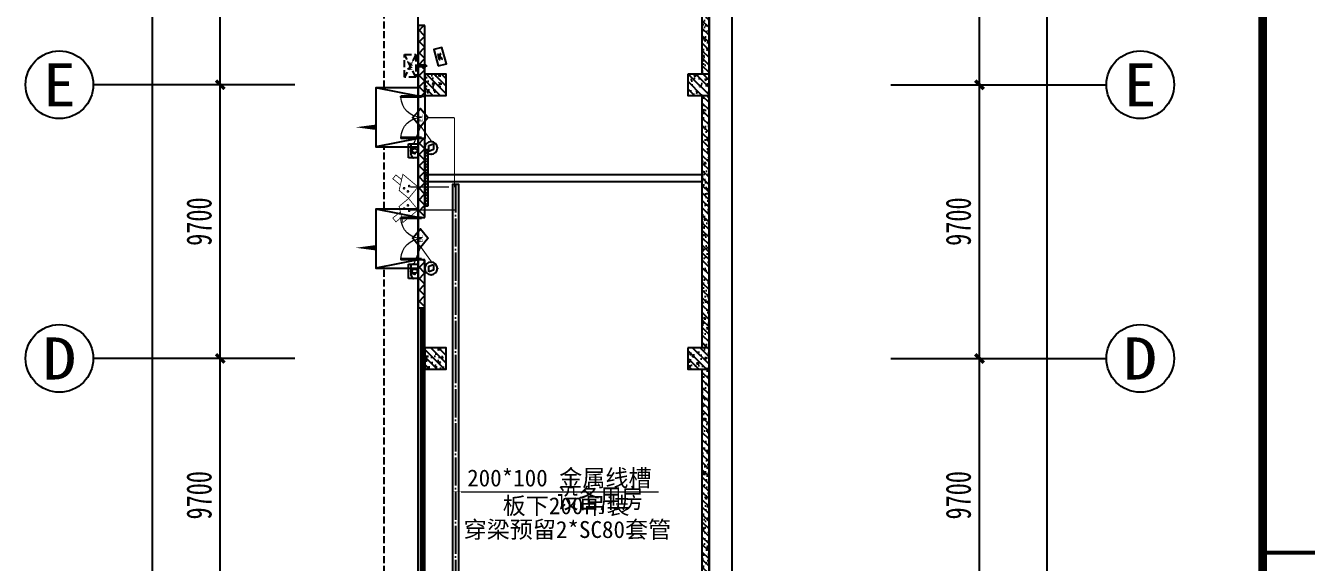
# Model space of a CAD drawing. Header units: millimetres. Extents: x -633009578 to 5705885, y -633235091 to 2571734.
# Drawn here: x 2910687 to 2956106, y 2293743 to 2312767 of the extents above; entities that cross this region are included whole.
import ezdxf
from ezdxf.enums import TextEntityAlignment as Align

# ---------------------------------------------------------------- set-up
doc = ezdxf.new("R2010")
doc.units = ezdxf.units.MM
doc.header["$LTSCALE"] = 1000
doc.header["$MEASUREMENT"] = 0
doc.linetypes.add('DASH', pattern=[0.35, 0.25, -0.1])
doc.linetypes.add('DOTE', pattern=[2.4200000000000004, 2, -0.2, 0.02, -0.2])
doc.layers.get('0').update_dxf_attribs({"color": 9})
for name, color, linetype in [('3T_WOOD', 21, 'Continuous'), ('A-COLUM(柱)', 255, 'Continuous'), ('A-DI-S(箭头)', 76, 'Continuous'), ('A-DOOR(门）', 4, 'Continuous'), ('A-EQPM(设备)', 15, 'Continuous'), ('A-F-AREA(计算)', 5, 'Continuous'), ('A-HATH(填充)', 8, 'Continuous'), ('A-LM-QPM(设备)', 8, 'Continuous'), ('A-ST-O(室外)', 54, 'Continuous'), ('A-STAR(楼梯)', 51, 'Continuous'), ('A-TEXT(房间)', 243, 'Continuous'), ('A-WA-J(剪力墙)', 254, 'Continuous'), ('A-WALL(墙)', 255, 'Continuous'), ('A-WINDOW（窗）', 4, 'Continuous'), ('AXIS_TEXT', 7, 'Continuous'), ('C-AXIS(轴号)', 3, 'Continuous'), ('WALL', 9, 'Continuous'), ('电-强电平面-线缆', 3, 'Continuous'), ('电-桥架', 4, 'Continuous'), ('设备-安防', 3, 'Continuous'), ('设备-箱柜', 3, 'Continuous'), ('院图签、封面151013$0$PUB_TITLE', 153, 'Continuous'), ('院图签、封面151013$0$图签文字', 4, 'Continuous')]:
    doc.layers.add(name, color=color, linetype=linetype)
doc.styles.add('_TCH_AXIS', font='simhei.ttf', dxfattribs={"bigfont": 'GBCBIG'})
doc.styles.add('_TCH_DIM', font='simhei.ttf', dxfattribs={"width": 0.8, "bigfont": 'hztxt.shx'})
doc.styles.add('_TCH_DIM_T3', font='simhei.ttf', dxfattribs={"width": 0.707, "bigfont": 'GBCBIG'})
doc.styles.add('_TEL_DIM', font='simhei.ttf', dxfattribs={"height": 3.5, "bigfont": 'HZTXT'})
doc.styles.add('COMPLEX', font='simhei.ttf')
doc.styles.add('ELEC-DIM', font='simhei.ttf')
doc.styles.add('IDQSTYLE', font='simhei.ttf', dxfattribs={"width": 0.707, "bigfont": 'hztxt.shx'})
doc.styles.add('TXT', font='simhei.ttf', dxfattribs={"width": 0.8, "bigfont": 'hztxt.shx'})
doc.styles.add('院图签、封面151013$0$-宋体', font='simhei.ttf', dxfattribs={"width": 0.8})
doc.dimstyles.new('_TCH_ARCH&&300', dxfattribs={"dimtxt": 892.5, "dimasz": 300, "dimexe": 750, "dimexo": 900, "dimgap": 300, "dimtad": 1, "dimdec": 0, "dimzin": 0, "dimdsep": 46, "dimtxsty": '_TCH_DIM_T3', "dimblk": 'ARCHTICK', "dimcen": 0.09, "dimclrt": 7, "dimazin": 2, "dimtfac": 1, "dimtdec": 0, "dimtix": 1, "dimtmove": 2, "dimatfit": 3, "dimfxl": 1, "dimtolj": 1, "dimtzin": 0, "dimarcsym": 0})
pattern_1 = [(45, (-830357.9205473666, -3.184366441797465), (-200.0002033111466, 200.0002033111467), []), (135, (-830357.9205473666, -3.184366441797465), (-200.0002033111467, -200.0002033111466), [])]
pattern_2 = [(315, (0, 0), (132.5825214724777, 132.5825214724776), []), (320, (0, 0), (-47.06410123694653, -537.9451369505651), [56.25, -618.75]), (625, (0, 0), (564.1441002750089, 104.0635002097499), [45, -495]), (370.4514, (-3.922005000000009, -44.82876), (517.079656545715, -433.8820362855164), [47.8051425, -525.856584]), (316.1842, (150, -2.755455298081545e-14), (-124.1392607467639, -800.4307864692332), [84.375, -928.125]), (366.6356, (139.65501975, -66.70255875000004), (730.5884031753312, -700.9970291615274), [71.707716, -788.78475]), (621.1842000000001, (150, -2.755455298081545e-14), (730.588950693994, -700.9964588502198), [67.5, -742.5]), (291, (112.5, -75.00000000000001), (-301.9641679990041, -447.6802890888463), [56.25, -618.75]), (596, (112.5, -75.00000000000001), (543.8625337851396, -182.4864989411868), [45, -495]), (341.4514, (87.3362955, -112.30667475), (241.8978725324643, -630.1669714361175), [47.8051425, -525.856584]), (307.5, (0, 0), (249.6703903734836, -9.119891487967951), [0, -488.9999999999999, 0, -502.5, 0, -496.875]), (277.5, (0, 0), (295.8087839117703, -197.3021530816116), [0, -286.5, 0, -477.75, 0, -189.375]), (237.5, (3.072332657360922e-14, 167.25), (-16.91615380078498, -400.3668271293068), [0, -187.5, 0, -585, 0, -776.25]), (227.5, (4.450060306401695e-14, 242.25), (75.07873674923819, -437.3896270067897), [0, -243.75, 0, -388.5, 0, -551.25])]

# ---------------------------------------------------------------- blocks, each defined once
blk = doc.blocks.new('_ArchTick')
at = {"color": 0, "linetype": 'ByBlock', "const_width": 0.4}
blk.add_lwpolyline([(-0.5, -0.5), (0.5, 0.5)], dxfattribs=at)
blk = doc.blocks.new('*D295')
at = {"layer": 'C-AXIS(轴号)', "color": 0, "lineweight": -2, "transparency": 16777216}
for p, q in [((1114913.870481153, 1618018.591094813), (1117908.287704564, 1618018.591094813)), ((1117158.287704564, 1608318.591094813), (1117158.287704564, 1618018.591094813)), ((1114913.870481153, 1608318.591094813), (1117908.287704564, 1608318.591094813))]:
    blk.add_line(p, q, dxfattribs=at)
at = {"layer": 'Defpoints', "color": 0, "transparency": 16777216}
for p in [(1114013.870481153, 1618018.591094813), (1117158.287704564, 1618018.591094813), (1114013.870481153, 1608318.591094813)]:
    blk.add_point(p, dxfattribs=at)
at = {"layer": 'C-AXIS(轴号)', "color": 0, "linetype": 'ByBlock', "lineweight": -2, "transparency": 16777216, "xscale": 300, "yscale": 300, "zscale": 300}
for p, rotation in [((1117158.287704564, 1618018.591094813), 90), ((1117158.287704564, 1608318.591094813), 270)]:
    blk.add_blockref('_ArchTick', p, dxfattribs=dict(at, rotation=rotation))
at = {"layer": 'C-AXIS(轴号)', "color": 7, "transparency": 16777216, "insert": (1116412.037704564, 1613168.591094813), "char_height": 892.5, "attachment_point": 5, "rotation": 90, "style": '_TCH_DIM_T3'}
blk.add_mtext('\\A1;9700', dxfattribs=at)
blk = doc.blocks.new('*D296')
at = {"layer": 'C-AXIS(轴号)', "color": 0, "lineweight": -2, "transparency": 16777216}
for p, q in [((1114913.870481153, 1627718.591094813), (1117908.287704564, 1627718.591094813)), ((1117158.287704564, 1618018.591094813), (1117158.287704564, 1627718.591094813)), ((1114913.870481153, 1618018.591094813), (1117908.287704564, 1618018.591094813))]:
    blk.add_line(p, q, dxfattribs=at)
at = {"layer": 'Defpoints', "color": 0, "transparency": 16777216}
for p in [(1114013.870481153, 1627718.591094813), (1117158.287704564, 1627718.591094813), (1114013.870481153, 1618018.591094813)]:
    blk.add_point(p, dxfattribs=at)
at = {"layer": 'C-AXIS(轴号)', "color": 0, "linetype": 'ByBlock', "lineweight": -2, "transparency": 16777216, "xscale": 300, "yscale": 300, "zscale": 300}
for p, rotation in [((1117158.287704564, 1627718.591094813), 90), ((1117158.287704564, 1618018.591094813), 270)]:
    blk.add_blockref('_ArchTick', p, dxfattribs=dict(at, rotation=rotation))
at = {"layer": 'C-AXIS(轴号)', "color": 7, "transparency": 16777216, "insert": (1116412.037704564, 1622868.591094813), "char_height": 892.5, "attachment_point": 5, "rotation": 90, "style": '_TCH_DIM_T3'}
blk.add_mtext('\\A1;9700', dxfattribs=at)
blk = doc.blocks.new('*D297')
at = {"layer": 'C-AXIS(轴号)', "color": 0, "lineweight": -2, "transparency": 16777216}
for p, q in [((1114913.870481153, 1637418.591094813), (1117908.287704564, 1637418.591094813)), ((1117158.287704564, 1627718.591094813), (1117158.287704564, 1637418.591094813)), ((1114913.870481153, 1627718.591094813), (1117908.287704564, 1627718.591094813))]:
    blk.add_line(p, q, dxfattribs=at)
at = {"layer": 'Defpoints', "color": 0, "transparency": 16777216}
for p in [(1114013.870481153, 1637418.591094813), (1117158.287704564, 1637418.591094813), (1114013.870481153, 1627718.591094813)]:
    blk.add_point(p, dxfattribs=at)
at = {"layer": 'C-AXIS(轴号)', "color": 0, "linetype": 'ByBlock', "lineweight": -2, "transparency": 16777216, "xscale": 300, "yscale": 300, "zscale": 300}
for p, rotation in [((1117158.287704564, 1637418.591094813), 90), ((1117158.287704564, 1627718.591094813), 270)]:
    blk.add_blockref('_ArchTick', p, dxfattribs=dict(at, rotation=rotation))
at = {"layer": 'C-AXIS(轴号)', "color": 7, "transparency": 16777216, "insert": (1116412.037704564, 1632568.591094813), "char_height": 892.5, "attachment_point": 5, "rotation": 90, "style": '_TCH_DIM_T3'}
blk.add_mtext('\\A1;9700', dxfattribs=at)
blk = doc.blocks.new('*D309')
at = {"layer": 'C-AXIS(轴号)', "color": 0, "lineweight": -2, "transparency": 16777216}
for p, q in [((1114913.870481153, 1725358.591094809), (1120308.287704564, 1725358.591094809)), ((1119558.287704564, 1589278.591094809), (1119558.287704564, 1725358.591094809)), ((1114913.870481153, 1589278.591094809), (1120308.287704564, 1589278.591094809))]:
    blk.add_line(p, q, dxfattribs=at)
at = {"layer": 'Defpoints', "color": 0, "transparency": 16777216}
for p in [(1114013.870481153, 1725358.591094809), (1119558.287704564, 1725358.591094809), (1114013.870481153, 1589278.591094809)]:
    blk.add_point(p, dxfattribs=at)
at = {"layer": 'C-AXIS(轴号)', "color": 0, "linetype": 'ByBlock', "lineweight": -2, "transparency": 16777216, "xscale": 300, "yscale": 300, "zscale": 300}
for p, rotation in [((1119558.287704564, 1725358.591094809), 90), ((1119558.287704564, 1589278.591094809), 270)]:
    blk.add_blockref('_ArchTick', p, dxfattribs=dict(at, rotation=rotation))
at = {"layer": 'C-AXIS(轴号)', "color": 7, "transparency": 16777216, "insert": (1118812.037704564, 1657318.591094809), "char_height": 892.5, "attachment_point": 5, "rotation": 90, "style": '_TCH_DIM_T3'}
blk.add_mtext('\\A1;136080', dxfattribs=at)
blk = doc.blocks.new('*D312')
at = {"layer": 'C-AXIS(轴号)', "color": 0, "lineweight": -2, "transparency": 16777216}
for p, q in [((1091976.748846702, 1618018.591094813), (1089481.408816443, 1618018.591094813)), ((1090231.408816443, 1608318.591094813), (1090231.408816443, 1618018.591094813)), ((1091976.748846702, 1608318.591094813), (1089481.408816443, 1608318.591094813))]:
    blk.add_line(p, q, dxfattribs=at)
at = {"layer": 'Defpoints', "color": 0, "transparency": 16777216}
for p in [(1090231.408816443, 1618018.591094813), (1092876.748846702, 1618018.591094813), (1092876.748846702, 1608318.591094813)]:
    blk.add_point(p, dxfattribs=at)
at = {"layer": 'C-AXIS(轴号)', "color": 0, "linetype": 'ByBlock', "lineweight": -2, "transparency": 16777216, "xscale": 300, "yscale": 300, "zscale": 300}
for p, rotation in [((1090231.408816443, 1618018.591094813), 90), ((1090231.408816443, 1608318.591094813), 270)]:
    blk.add_blockref('_ArchTick', p, dxfattribs=dict(at, rotation=rotation))
at = {"layer": 'C-AXIS(轴号)', "color": 7, "transparency": 16777216, "insert": (1089485.158816443, 1613168.591094813), "char_height": 892.5, "attachment_point": 5, "rotation": 90, "style": '_TCH_DIM_T3'}
blk.add_mtext('\\A1;9700', dxfattribs=at)
blk = doc.blocks.new('*D313')
at = {"layer": 'C-AXIS(轴号)', "color": 0, "lineweight": -2, "transparency": 16777216}
for p, q in [((1091976.748846702, 1627718.591094813), (1089481.408816443, 1627718.591094813)), ((1090231.408816443, 1618018.591094813), (1090231.408816443, 1627718.591094813)), ((1091976.748846702, 1618018.591094813), (1089481.408816443, 1618018.591094813))]:
    blk.add_line(p, q, dxfattribs=at)
at = {"layer": 'Defpoints', "color": 0, "transparency": 16777216}
for p in [(1090231.408816443, 1627718.591094813), (1092876.748846702, 1627718.591094813), (1092876.748846702, 1618018.591094813)]:
    blk.add_point(p, dxfattribs=at)
at = {"layer": 'C-AXIS(轴号)', "color": 0, "linetype": 'ByBlock', "lineweight": -2, "transparency": 16777216, "xscale": 300, "yscale": 300, "zscale": 300}
for p, rotation in [((1090231.408816443, 1627718.591094813), 90), ((1090231.408816443, 1618018.591094813), 270)]:
    blk.add_blockref('_ArchTick', p, dxfattribs=dict(at, rotation=rotation))
at = {"layer": 'C-AXIS(轴号)', "color": 7, "transparency": 16777216, "insert": (1089485.158816443, 1622868.591094813), "char_height": 892.5, "attachment_point": 5, "rotation": 90, "style": '_TCH_DIM_T3'}
blk.add_mtext('\\A1;9700', dxfattribs=at)
blk = doc.blocks.new('*D314')
at = {"layer": 'C-AXIS(轴号)', "color": 0, "lineweight": -2, "transparency": 16777216}
for p, q in [((1091976.748846702, 1637418.591094813), (1089481.408816443, 1637418.591094813)), ((1090231.408816443, 1627718.591094813), (1090231.408816443, 1637418.591094813)), ((1091976.748846702, 1627718.591094813), (1089481.408816443, 1627718.591094813))]:
    blk.add_line(p, q, dxfattribs=at)
at = {"layer": 'Defpoints', "color": 0, "transparency": 16777216}
for p in [(1090231.408816443, 1637418.591094813), (1092876.748846702, 1637418.591094813), (1092876.748846702, 1627718.591094813)]:
    blk.add_point(p, dxfattribs=at)
at = {"layer": 'C-AXIS(轴号)', "color": 0, "linetype": 'ByBlock', "lineweight": -2, "transparency": 16777216, "xscale": 300, "yscale": 300, "zscale": 300}
for p, rotation in [((1090231.408816443, 1637418.591094813), 90), ((1090231.408816443, 1627718.591094813), 270)]:
    blk.add_blockref('_ArchTick', p, dxfattribs=dict(at, rotation=rotation))
at = {"layer": 'C-AXIS(轴号)', "color": 7, "transparency": 16777216, "insert": (1089485.158816443, 1632568.591094813), "char_height": 892.5, "attachment_point": 5, "rotation": 90, "style": '_TCH_DIM_T3'}
blk.add_mtext('\\A1;9700', dxfattribs=at)
blk = doc.blocks.new('*D325')
at = {"layer": 'C-AXIS(轴号)', "color": 0, "lineweight": -2, "transparency": 16777216}
for p, q in [((1091976.748846702, 1725358.591094822), (1087081.408816443, 1725358.591094822)), ((1087831.408816443, 1589278.591094822), (1087831.408816443, 1725358.591094822)), ((1091976.748846702, 1589278.591094822), (1087081.408816443, 1589278.591094822))]:
    blk.add_line(p, q, dxfattribs=at)
at = {"layer": 'Defpoints', "color": 0, "transparency": 16777216}
for p in [(1087831.408816443, 1725358.591094822), (1092876.748846702, 1725358.591094822), (1092876.748846702, 1589278.591094822)]:
    blk.add_point(p, dxfattribs=at)
at = {"layer": 'C-AXIS(轴号)', "color": 0, "linetype": 'ByBlock', "lineweight": -2, "transparency": 16777216, "xscale": 300, "yscale": 300, "zscale": 300}
for p, rotation in [((1087831.408816443, 1725358.591094822), 90), ((1087831.408816443, 1589278.591094822), 270)]:
    blk.add_blockref('_ArchTick', p, dxfattribs=dict(at, rotation=rotation))
at = {"layer": 'C-AXIS(轴号)', "color": 7, "transparency": 16777216, "insert": (1087085.158816443, 1657318.591094822), "char_height": 892.5, "attachment_point": 5, "rotation": 90, "style": '_TCH_DIM_T3'}
blk.add_mtext('\\A1;136080', dxfattribs=at)
blk = doc.blocks.new('_AXISO')
blk.add_circle((0, 0), 0.5)
at = {"layer": 'AXIS_TEXT', "style": 'COMPLEX', "width": 1.041666666666667}
blk.add_attdef('A', text='', height=0.56, dxfattribs=at).set_placement((-0.25, -0.28), (0.25, -0.28), align=Align.FIT)
blk = doc.blocks.new('VdFDAFDFfasdgfswgre')
at = {"layer": 'A-LM-QPM(设备)'}
for p, q in [((-18.82899837940931, -406.182118716184), (32.44091908354312, -219.865729555022)), ((5.094279481098056, -412.765245873481), (-18.82899837940931, -406.182118716184)), ((26.97990751266479, -333.232229411602), (5.094279481098056, -412.765245873481)), ((49.2817729152739, -324.0305588338524), (26.97990751266479, -333.232229411602)), ((26.97990751266479, -333.232229411602), (49.2817729152739, -324.0305588338524)), ((67.04131023027003, -429.8116214922629), (26.97990751266479, -333.232229411602)), ((32.44091908354312, -219.865729555022), (56.36419694311917, -226.448856712319)), ((56.36419694311917, -226.448856712319), (37.18157476373017, -296.1590703437105)), ((37.18157476373017, -296.1590703437105), (49.2817729152739, -324.0305588338524)), ((49.2817729152739, -324.0305588338524), (125.9159782715142, -245.5878820237704)), ((153.1663345098495, -253.0865434217267), (58.93851659074426, -349.0140868732706)), ((58.93851659074426, -349.0140868732706), (97.61874484550208, -438.2258171304129)), ((97.61874484550208, -438.2258171304129), (67.04131023027003, -429.8116214922629)), ((125.9159782715142, -245.5878820237704), (153.1663345098495, -253.0865434217267))]:
    blk.add_line(p, q, dxfattribs=at)
blk.add_lwpolyline([(0, 0), (289.248551459983, -79.59444376500323), (130.0596639309078, -658.0915466849692), (-159.1888875309378, -578.4971029208973)], close=True, dxfattribs=at)
blk = doc.blocks.new('1fdasdas')
at = {"layer": 'A-EQPM(设备)', "linetype": 'DASH'}
for p, q in [((800.000240216963, -0.0003133723512291908), (0.0002401703968644142, 399.9996865927242)), ((0.0002401703968644142, -0.0003133723512291908), (800.000240216963, 399.9996865927242))]:
    blk.add_line(p, q, dxfattribs=at)
blk.add_lwpolyline([(0.0002401703968644142, 399.9996865927242), (800.000240216963, 399.9996865927242), (800.000240216963, -0.0003133723512291908), (0.0002401703968644142, -0.0003133723512291908)], close=True, dxfattribs=at)
at = {"layer": 'A-EQPM(设备)', "style": '_TCH_DIM', "width": 0.7058823529411765}
blk.add_text('A.C', height=204, dxfattribs=at).set_placement((239.6609672275372, 108.2505295248702))
blk = doc.blocks.new('31231')
at = {"layer": 'A-EQPM(设备)', "linetype": 'DASH', "ltscale": 500}
blk.add_lwpolyline([(46923.81837394973, 1033154.040788963), (47003.81837394973, 1033154.040788963), (47003.81837394973, 1032854.040788963), (46923.81837394973, 1032854.040788963)], close=True, dxfattribs=at)
blk.add_lwpolyline([(46963.81837394973, 1033204.040788963), (46963.81837394973, 1032804.040788963)], dxfattribs=at)
blk = doc.blocks.new('$DorLib2D$00000002')
for p, q in [((-0.5, -5.684341886080802e-17), (-0.5000000000000007, 0.4875)), ((-0.4750000000000007, 0.4875), (-0.5000000000000007, 0.4875)), ((-0.475, -2.842170943040401e-17), (-0.4750000000000007, 0.4875)), ((0.475, -2.842170943040401e-17), (0.4750000000000007, 0.4875)), ((0.4750000000000007, 0.4875), (0.5000000000000007, 0.4875)), ((0.5, -5.684341886080802e-17), (0.5000000000000007, 0.4875)), ((-0.5, -5.684341886080802e-17), (-0.475, -2.842170943040401e-17)), ((0.5, -5.684341886080802e-17), (0.475, -2.842170943040401e-17))]:
    blk.add_line(p, q)
at = {"lineweight": 13}
for centre, start, end in [((-0.4875, -4.263256414560601e-17), 0, 88.53071641864632), ((0.4875, -4.263256414560601e-17), 91.4692835813537, 180)]:
    blk.add_arc(centre, 0.4875, start, end, dxfattribs=at)
blk = doc.blocks.new('$WINLIB2D$00000001')
at = {"color": 0}
for points in [[(-0.4999999999999964, 0.5000000000000142), (-0.4999999999999964, -0.4999999999999858)], [(-0.4999999999999964, 0.5000000000000142), (0.5000000000000036, 0.5000000000000142)], [(0.5000000000000036, -0.4999999999999858), (0.5000000000000036, 0.5000000000000142)], [(0.5000000000000036, 0.1666666666666714), (-0.4999999999999964, 0.1666666666666714)], [(0.5000000000000036, -0.1666666666666572), (-0.4999999999999964, -0.1666666666666572)], [(-0.4999999999999964, -0.4999999999999858), (0.5000000000000036, -0.4999999999999858)]]:
    blk.add_lwpolyline(points, dxfattribs=at)
blk = doc.blocks.new('_FZH')
h = blk.add_hatch()
h.set_pattern_fill('钢筋混凝土', color=256, scale=0.1, style=0)
h.set_pattern_definition([(45, (0, 0), (-0.1767766952966369, 0.1767766952966369), []), (50, (0, 0), (0.7172601826007535, -0.06275213498259512), [0.07500000000000001, -0.8250000000000001]), (355, (0, 0), (-0.138751333613, 0.7521921337000119), [0.06, -0.66]), (100.4514, (0.05977168000000001, -0.00522934), (0.5785093817140216, 0.6894395420609536), [0.06374019, -0.701142112]), (46.1842, (0, 0.2), (1.067241048625645, -0.1655190143290181), [0.1125, -1.2375]), (96.6356, (0.088936745, 0.186206693), (0.9346627055487033, 0.9741178709004418), [0.095610288, -1.051713]), (351.1842, (0, 0.2), (0.9346619451336272, 0.9741186009253247), [0.09000000000000001, -0.9900000000000001]), (21, (0.1, 0.15), (0.5969070521184617, -0.4026188906653388), [0.07500000000000001, -0.8250000000000001]), (326, (0.1, 0.15), (0.2433153319215824, 0.7251500450468529), [0.06, -0.66]), (71.4514, (0.149742233, 0.116448394), (0.84022262858149, 0.3225304967099524), [0.06374019, -0.701142112]), (37.50000000000001, (0, 0), (0.01215985531729062, 0.3328938538313115), [0, -0.652, 0, -0.67, 0, -0.6625000000000001]), (7.499999999999999, (0, 0), (0.2630695374421486, 0.3944117118823603), [0, -0.382, 0, -0.637, 0, -0.2525]), (-32.5, (-0.223, 0), (0.533822436172409, -0.02255487173437976), [0, -0.25, 0, -0.78, 0, -1.035]), (-42.5, (-0.323, 0), (0.5831861693423862, 0.1001049823323177), [0, -0.325, 0, -0.518, 0, -0.735])])
h.paths.add_polyline_path([(-0.5, -0.5), (0.5, -0.5), (0.5, 0.5), (-0.5, 0.5)])
blk.add_lwpolyline([(-0.5, -0.5), (0.5, -0.5), (0.5, 0.5), (-0.5, 0.5)], close=True)
blk = doc.blocks.new('建筑图框_A1')
at = {"layer": '院图签、封面151013$0$PUB_TITLE'}
for points, const_width in [([(76500.00416499004, 1000.00033656368), (76500.00416499004, 58399.99750284012)], 100), ([(76500.00416499004, 16799.99750283267), (83100.00416499004, 16799.99750283267)], 48)]:
    blk.add_lwpolyline(points, dxfattribs=dict(at, const_width=const_width))
at = {"layer": '院图签、封面151013$0$图签文字', "color": 6, "style": '院图签、封面151013$0$-宋体'}
for tag, height, width, p in [('工程主持人', 400, 0.7999999999883585, (79990.91196859907, 29505.93707200652)), ('审定', 400, 0.7999999999883585, (79990.91196859907, 28705.93707200605)), ('审核', 400, 0.7999999999883585, (79990.91196859907, 27905.93707200559)), ('专业负责人', 400, 0.7999999999883585, (79990.91196859907, 27105.93707200512)), ('校对', 400, 0.7999999999883585, (79990.91196859907, 26305.93707200466)), ('设计', 400, 0.7999999999883585, (79990.91196859907, 25505.93707200419)), ('方案设计人', 400, 0.7999999999883585, (79990.91196859907, 24706.79438478127)), ('工程编号', 300, 0.7000000000116415, (81000.00416498398, 8700.424278954277)), ('版次', 300, 0.7000000000116415, (78738.08139540046, 3005.726258059498)), ('日期', 300, 0.7000000000116415, (82038.0813954557, 3000.226258123759)), ('图号', 200, 0.7000000000116415, (82538.08139542397, 2400.075247410685)), ('比例', 300, 0.7000000000116415, (78738.08139537089, 2200.188802679535)), ('图号_X施', 300, 0.7000000000116415, (81538.08139540977, 2200.188802651362)), ('图号_总数', 200, 0.7000000000116415, (82538.08139541186, 2000.075247410219))]:
    blk.add_attdef(tag, text='', height=height, dxfattribs=dict(at, width=width)).set_placement(p, align=Align.MIDDLE_CENTER)
at = {"layer": '院图签、封面151013$0$图签文字', "color": 6, "style": '院图签、封面151013$0$-宋体', "width": 0.7}
for tag, p in [('建设单位_001', (80935.88661794258, 7446.21079580821)), ('工程名称_001', (80933.52706738078, 6045.368099178996)), ('图名_001', (79742.88288308708, 4059.656552180292))]:
    blk.add_attdef(tag, p, '', height=300, dxfattribs=at)
blk = doc.blocks.new('$equip$00002496')
for p, q in [((-0.3257586027029902, -0.01245651182034635), (-0.3257586027029902, -0.04339440534022287)), ((-0.3257586027029902, -0.04339440534022287), (-0.2349881161644589, -0.04339440534022287)), ((-0.2349881161644589, -0.07433229886373738), (-0.2349881161644589, -0.01245651182034635)), ((0.2318991003703559, -0.04339041039929725), (0.3257586027029902, -0.04343435477494495)), ((0.2318995781242847, -0.07433229886373738), (0.2318995781242847, -0.01245651182034635)), ((0.3257586027029902, -0.01245651182034635), (0.3257586027029902, -0.04339440534022287))]:
    blk.add_line(p, q)
at = {"const_width": 0.04}
for points in [[(-0.3257569673587568, -0.01199135613933322), (-0.3257586027029902, -0.04339440534022287), (-0.2655665311758639, -0.04339440534022287)], [(-0.3257586027029902, -0.01209546335303457), (-0.3254450895765331, 0.007862924336222932), (-0.3246427298145136, 0.02099261244438821), (-0.3230396698054392, 0.03683146784896962), (-0.3200834360468434, 0.05640672732988605), (-0.3158846532169264, 0.07655434396292549), (-0.3114238906564424, 0.0934556857937423), (-0.3053167008911259, 0.1125148900100612), (-0.2961030303267762, 0.1360363546918961), (-0.2870512925146613, 0.1553192011742794), (-0.2776002755272202, 0.1727327617008996), (-0.2650090074748732, 0.1928330976625148), (-0.2480697203573072, 0.2158072831662139), (-0.2307201034273021, 0.2357486963155679), (-0.2183433735772269, 0.2482254943279258), (-0.2048552286432823, 0.2604362391903123), (-0.1911825684801443, 0.2715267914645665), (-0.1736025161517318, 0.2841171126310655), (-0.1547964517085347, 0.2957489191248897), (-0.1366549688245868, 0.3053642205159122), (-0.1125469685212011, 0.3159432491156622), (-0.09099250963481609, 0.3234552737812919), (-0.07185881528130267, 0.3286887830108753), (-0.0476470465073362, 0.3334767393171205), (-0.03344249982910696, 0.3353641694484395), (-0.01254353142576292, 0.33693107711224), (0.006284847928327508, 0.3371227143543365), (0.02112160998512991, 0.3364609976488282), (0.03364834297099151, 0.3353416012541857), (0.04427512355323415, 0.3339856622114894), (0.0514455190859735, 0.3328576949279523), (0.06296124946675263, 0.3306819992103556), (0.07295717955275904, 0.3284235992541653), (0.08476642325695138, 0.3253025975027413), (0.09841386118205264, 0.3210671038432338), (0.1073930458223913, 0.3179007922954042), (0.1189192084857496, 0.3133782735822024), (0.1273616340185981, 0.309727315147029), (0.1385068310191855, 0.3044504504359793), (0.1500006543647032, 0.2984373588406015), (0.1638636618590681, 0.2903635228794883), (0.1733825990086189, 0.2842636587374727), (0.1825355213950388, 0.2779405411420157), (0.1897162082022987, 0.2726458121323958), (0.1961934307328193, 0.2676024858810706), (0.2032832070399309, 0.2617741676658625), (0.2108134823647561, 0.2552078580083617), (0.217798692494398, 0.2487452608329477), (0.228148777372553, 0.2384502620334388), (0.2384204440459143, 0.2272843058126455), (0.2434306646027835, 0.2214536424435209), (0.2496786895935657, 0.2137899235021905), (0.2547404104698217, 0.2072320931656577), (0.2611980655201478, 0.1983612801268464), (0.2680283635418164, 0.1882836692966521), (0.2770073256251635, 0.1737512327563309), (0.2837973800196778, 0.1615835285520006), (0.2918694003747078, 0.1454322725621751), (0.2969779347913573, 0.1339993972869706), (0.3002692127192859, 0.126001952077786), (0.3046930583077483, 0.1142746343793988), (0.3092767016933067, 0.1005832550908963), (0.3129390048998175, 0.08807579556378187), (0.3161395389179233, 0.07547706223704154), (0.3186645603709621, 0.06388206950578024), (0.3211643142713001, 0.0500421286051278), (0.3228813630266814, 0.03809697220276576), (0.3240568224427989, 0.02762096420337912), (0.324859512373223, 0.01811108543552109), (0.3254132453730563, 0.00858592767326627), (0.3257090797560522, -0.00049248671712121), (0.3257832243107259, -0.007853463819628814), (0.3257586027029902, -0.01597356299680541)], [(0.2318995781242847, -0.04343435477494495), (0.3257586027029902, -0.04343435477494495), (0.3257689946476603, -0.01254634189172066)]]:
    blk.add_lwpolyline(points, dxfattribs=at)
blk.add_lwpolyline([(-0.2349881161644589, -0.04339440534022287), (-0.234988116149907, -0.07433229886373738, 0.0182959325663468), (-0.2341963414801285, -0.09596305228842539, 0.02057100331636309), (-0.2314330486115068, -0.1200309692394512, 0.01615663239953969), (-0.2279163057246478, -0.1385404972170363, 0.01693810384346652), (-0.2229987668251852, -0.1574872628661979, 0.01329564042987737), (-0.2183254288102034, -0.1718583239271538, 0.01774370437729911), (-0.2109808493987657, -0.190436463271908, 0.01810240356969195), (-0.202383055788232, -0.2083190727098554, 0.02333614132905712), (-0.1896684531238861, -0.229968408079003, 0.02044170027676835), (-0.1774249378067907, -0.2471703877454274, 0.01989766451918913), (-0.1643957158521516, -0.2626632182400499, 0.02937469172712198), (-0.1439065932936501, -0.2826519741392985, 0.02046687747088341), (-0.1288843219663249, -0.2946362194343237, 0.01994697534980988), (-0.1136344562692102, -0.3049034932155337, 0.02634036321689085), (-0.09301181325281505, -0.3161697710966109, 0.02276514568385508), (-0.07478138820442837, -0.3239164370424987, 0.02206410967143575), (-0.05684026748349424, -0.3297063967147551, 0.0175610551311905), (-0.04245622256712522, -0.3331187941075768, 0.01884926235006773), (-0.02688140393001959, -0.3356341081016581, 0.02667427645081797), (-0.004813117921003141, -0.3371611547772773, 0.02406458763464014), (0.01513338900986128, -0.3365152710211987, 0.01749181383793592), (0.02959480640129186, -0.334837958071148, 0.02217984979833747), (0.04783707972092088, -0.3312386844263528, 0.01670575936897621), (0.06151090867933817, -0.3274165873117454, 0.0217722080425489), (0.0790706878178753, -0.3210165422860882, 0.03374751034879078), (0.1057169104751665, -0.3077975864252949, 0.02730692637543976), (0.1266723583685234, -0.2939906737810816, 0.03748691983271558), (0.1535541368793929, -0.2707855348744488, 0.02366876899911156), (0.1697097239521099, -0.2529639476961165, 0.02463610663642848), (0.1846068157610716, -0.2329478090214252, 0.02205649491069121), (0.1970839504210744, -0.2124338016146794, 0.01935462041009298), (0.206340296252165, -0.1939205355338345, 0.01688452340010287), (0.2137288127123611, -0.1760053912075819, 0.01966230157732925), (0.2205645790236304, -0.1552443572727498, 0.01731440631145223), (0.2255364213342546, -0.135285412416124, 0.01765737348860424), (0.2290203964221291, -0.1154880664689699, 0.01633418443731503), (0.2311199677496916, -0.09579652929824078, 0.01862757118903319), (0.2318995781388367, -0.07433229886373738, -0.000472708372486724), (0.2318995781242847, -0.05279222321769339, 0.0004727079955161621), (0.2318995781242847, -0.03244852855277713, -0.0004727079955161849), (0.2318995781242847, -0.01245341187313898, 0.0193493677842396), (0.2310570476547582, 0.009855565578618553, 0.01770133877692018), (0.2286674682109151, 0.03113219686929369, 0.0176091688965659), (0.2250366548687452, 0.05081065330523415, 0.01973381331635689), (0.2191032464616001, 0.07337515754625201, 0.01545712335130221), (0.2136441482725786, 0.08944355720814201, 0.01638136793352114), (0.2064366456615971, 0.1069191381830024, 0.01889577194154605), (0.1974724603933282, 0.124934014853352, 0.01460926708694749), (0.1893017992697423, 0.1389198372235114, 0.01834707667655943), (0.1788048267626436, 0.154441256672726, 0.01802701254956099), (0.1670945117075462, 0.16930223901727, 0.01918510430489061), (0.1545159021334257, 0.1830286705735489, 0.02609018841368346), (0.1355203122220701, 0.2003201775660273, 0.02726780140366601), (0.1154953059740365, 0.2149753960547969, 0.02826022181265756), (0.09302354548708536, 0.2278643579738855, 0.01768013504660025), (0.07947741153475363, 0.2340587330181734, 0.02983831462154809), (0.05467275061528198, 0.242662508819194, 0.03688840652984774), (0.02498369276872836, 0.248695417874842, 0.03132680170442304), (-0.00154426900553517, 0.2503981151239714, 0.02152297382195137), (-0.01876981760142371, 0.249681544064515, 0.02781603352576516), (-0.04232023857184686, 0.2463571927401063, 0.02781924796867374), (-0.06450405267241877, 0.2406578850968799, 0.01792787672923883), (-0.07963114288577344, 0.2352566086992738, 0.0262865457487697), (-0.09992356615839526, 0.2259165745053906, 0.02119287732084118), (-0.11706115740526, 0.2159602789688506, 0.0171568808815843), (-0.1294802093179896, 0.207409261194698, 0.02416187819285423), (-0.1477007803769084, 0.1925049077508447, 0.02878934091920857), (-0.167043774476042, 0.1729245897222427, 0.01847703741819992), (-0.1794630369258812, 0.1577163090223621, 0.0213830109619632), (-0.1916570924367988, 0.1400851354956103, 0.01760758065260107), (-0.2016330892802216, 0.1229453873020248, 0.01681983214104903), (-0.2093724703590851, 0.1072558663363452, 0.01906551868470904), (-0.2177670299279271, 0.08662868678948143, 0.01663457793315364), (-0.2233549865341047, 0.06948587926308392, 0.01199850358657596), (-0.227126173209399, 0.05518552293506218, 0.01921348092443342), (-0.2312853431794792, 0.03417440378689207, 0.0129120010522256), (-0.2334025729942368, 0.01812716938002268, 0.01673519548586339), (-0.2347496548027266, -0.0005786718757008202, 0.009174826161293947), (-0.2349881161644589, -0.01245651182034635, 0.0008621608417457901), (-0.2349881161644589, -0.04339440534022287), (-0.2961449461872689, -0.04339440534022287, 56.79143426085979)], format="xyb", dxfattribs=at)
for centre, major_axis, ratio, start_param, end_param in [((0, -0.007853463819628814), (-5.946726671962764e-16, 0.3450403896201966), 0.944188663444044, 4.700094459124145, 7.866276155235024), ((-0.00154426900553517, -0.01245651181670837), (0, 0.2628546269403538), 0.8881100928804517, 4.71238898038469, 7.853981633974483), ((-0.00154426900553517, -0.07433229886373738), (0, -0.2628546269403538), 0.8881100928804517, 4.71238898038469, 7.853981633974483)]:
    blk.add_ellipse(centre, major_axis=major_axis, ratio=ratio, start_param=start_param, end_param=end_param)
for p in [(0, 0.3371869258007791), (-0.3257586027029902, -0.04339440534022287), (0, -0.3371811744327715), (0.3256694684678223, -0.04536965262741433)]:
    blk.add_point(p)
at = {"color": 7, "style": '_TEL_DIM', "flags": 1}
blk.add_attdef('A', text='', height=2e-05, dxfattribs=at).set_placement((0, 0), align=Align.MIDDLE_CENTER)
blk = doc.blocks.new('$equip$00002617')
for p, q in [((0.6250151190488396, 0.4150200000058248), (-0.6249848809511604, 0.4150200000058248)), ((-0.6249848809511604, 0.4150200000058248), (-0.6249848809511604, -0.4149799999959214)), ((-0.6249848809511604, 0.2150200000050972), (0.3250151190459292, 0.2150200000050972)), ((0.3250151190459292, 0.2150200000050972), (0.6250151190488396, 0.07502000000567932)), ((0.6250151190488396, -0.4149799999959214), (0.6250151190488396, 0.4150200000058248)), ((-0.6249848809511604, -0.4149799999959214), (0.6250151190488396, -0.4149799999959214))]:
    blk.add_line(p, q)
at = {"linetype": 'Continuous', "const_width": 0.04}
blk.add_lwpolyline([(-0.6249848809511604, 0.4150200000058248), (0.6250151190488396, 0.4150200000058248), (0.6250151190488396, -0.4149799999959214), (-0.6249848809511604, -0.4149799999959214)], close=True, dxfattribs=at)
at = {"color": 1}
for p in [(-0.6249848809511604, 2.000000495172571e-05), (1.51190488395514e-05, 0.4150200000058248), (0.6250151190488396, 2.000000495172571e-05), (0.01750438004455646, -0.4149799999959214)]:
    blk.add_point(p, dxfattribs=at)
at = {"color": 7, "style": '_TEL_DIM', "flags": 1}
blk.add_attdef('A', text='', height=2.5e-05, dxfattribs=at).set_placement((0, 0), align=Align.MIDDLE_CENTER)
blk = doc.blocks.new('A$C40EF29F0')
for name, p, xscale, yscale, zscale in [('$equip$00002617', (257.9972608285025, 173.994528161973), 400, 400, 400), ('$equip$00002496', (256.1213830718771, 133.3334205766732), 315, 315, 315)]:
    blk.add_blockref(name, p, dxfattribs=dict(xscale=xscale, yscale=yscale, zscale=zscale))
blk = doc.blocks.new('$equip$00002620')
for p, q in [((-0.1058179566880426, 0.1152844922435179), (-0.1858179566897888, -0.1047155077576463)), ((0.1624100250937772, 0.1152844922435179), (-0.1058179566880426, 0.1152844922435179)), ((0.08241002509203099, -0.1047155077576463), (0.1624100250937772, 0.1152844922435179)), ((-0.1858179566897888, -0.1047155077576463), (0.08241002509203099, -0.1047155077576463))]:
    blk.add_line(p, q)
at = {"const_width": 0.04}
blk.add_lwpolyline([(-0.2999925000021904, 9.999999747378752e-06, 1), (0.3000075000036304, 9.999999747378752e-06, 0.9999999999999999), (-0.2999925000021904, 9.999999747378752e-06, 1)], format="xyb", dxfattribs=at)
blk.add_circle((7.500000720028765e-06, 9.999999747378752e-06), 0.3000000000001062)
at = {"color": 1}
for p in [(-0.2999924999985524, 9.999999747378752e-06), (7.500000720028765e-06, 0.3000099999990198), (0.3000075000036304, 9.999999747378752e-06), (7.500000720028765e-06, -0.299989999999525)]:
    blk.add_point(p, dxfattribs=at)
at = {"color": 7, "style": '_TEL_DIM', "flags": 1}
blk.add_attdef('A', text='', height=2.5e-05, dxfattribs=at).set_placement((0, 0), align=Align.MIDDLE_CENTER)
blk = doc.blocks.new('$equip$00002474')
for p, q in [((-0.519992380955955, 1.000000338535756e-05), (7.619048119522631e-06, 0.4400100000020757)), ((7.619048119522631e-06, -0.4399899999989429), (-0.519992380955955, 1.000000338535756e-05)), ((7.619048119522631e-06, 0.4400100000020757), (0.5200076190521941, 1.000000338535756e-05)), ((0.5200076190521941, 1.000000338535756e-05), (7.619048119522631e-06, -0.4399899999989429))]:
    blk.add_line(p, q)
at = {"const_width": 0.04}
blk.add_lwpolyline([(7.619048119522631e-06, 0.4400100000020757), (-0.519992380955955, 1.000000338535756e-05), (7.619048119522631e-06, -0.4399899999989429), (0.5200076190521941, 1.000000338535756e-05), (7.619048119522631e-06, 0.4400100000020757), (-0.519992380955955, 1.000000338535756e-05)], dxfattribs=at)
for p in [(-0.519992380955955, 1.000000338535756e-05), (7.619048119522631e-06, 0.4400100000020757), (0.5200076190521941, 1.000000338535756e-05), (7.619048119522631e-06, -0.4399899999989429)]:
    blk.add_point(p)
at = {"color": 7, "style": '_TEL_DIM'}
blk.add_attdef('$TEXT$', text='', height=0.3, dxfattribs=at).set_placement((0.02805548798642121, 0.01213281898526475), align=Align.MIDDLE_CENTER)
at = {"color": 7, "style": '_TEL_DIM', "flags": 1}
blk.add_attdef('A', text='', height=2e-05, dxfattribs=at).set_placement((0, 0), align=Align.MIDDLE_CENTER)
blk = doc.blocks.new('HC001133')
at = {"color": 0, "linetype": 'Continuous', "const_width": 0.2}
for points in [[(-1.25, 0.6250000000000284), (-3.125, 0.625), (-3.125, -0.625), (-0.6249999999999858, -0.625)], [(-1.875, 1.875), (3.125, 1.875), (3.125, -1.875), (0, -1.875), (-1.875, 1.875)]]:
    blk.add_lwpolyline(points, dxfattribs=at)
at = {"color": 0, "linetype": 'Continuous', "const_width": 0.3}
for points in [[(1.0625, 0.5999999999999999, 1), (1.4375, 0.5999999999999999, 1)], [(0.4375, -0.6500000000000001, 1), (0.8125, -0.6500000000000001, 1)], [(1.6875, -0.6500000000000001, 1), (2.0625, -0.6500000000000001, 1)]]:
    blk.add_lwpolyline(points, format="xyb", close=True, dxfattribs=at)
at = {"color": 0, "style": 'IDQSTYLE', "width": 0.7}
blk.add_attdef('PSFHATT', (5.125, -1.875), '', height=2.5, dxfattribs=at)
blk = doc.blocks.new('负一层平面图9')
h = blk.add_hatch()
h.set_pattern_fill('钢筋混凝土', color=256, scale=75, angle=270, style=0)
h.set_pattern_definition(pattern_2)
h.paths.add_polyline_path([(1107566.098288361, 1637040.40672838), (1107326.098288361, 1637040.40672838), (1107326.098288361, 1628090.40672838), (1107566.098288361, 1628090.40672838)])
h = blk.add_hatch()
h.set_pattern_fill('钢筋混凝土', color=256, scale=75, angle=270, style=0)
h.set_pattern_definition(pattern_2)
h.paths.add_polyline_path([(1107566.098288361, 1627340.40672838), (1107326.098288361, 1627340.40672838), (1107326.098288361, 1618390.40672838), (1107566.098288361, 1618390.40672838)])
h = blk.add_hatch()
h.set_pattern_fill('钢筋混凝土', color=256, scale=75, angle=270, style=0)
h.set_pattern_definition(pattern_2)
h.paths.add_polyline_path([(1107566.098288361, 1617640.40672838), (1107326.098288361, 1617640.40672838), (1107326.098288361, 1608690.40672838), (1107566.098288361, 1608690.40672838)])
at = {"layer": 'A-HATH(填充)'}
h = blk.add_hatch(dxfattribs=at)
h.set_pattern_fill('多孔材料', color=256, scale=100, style=0)
h.set_pattern_definition(pattern_1)
h.paths.add_polyline_path([(1097251.098288366, 1629815.40672802), (1097251.098288366, 1627315.406728529), (1097491.098288367, 1627315.406728529), (1097491.098288367, 1629815.40672802)])
h = blk.add_hatch(dxfattribs=at)
h.set_pattern_fill('多孔材料', color=256, scale=100, style=0)
h.set_pattern_definition(pattern_1)
h.paths.add_polyline_path([(1097251.098288366, 1625815.406728529), (1097251.098288366, 1623015.406728529), (1097491.098288367, 1623015.406728529), (1097491.098288367, 1625815.406728529)])
h = blk.add_hatch(dxfattribs=at)
h.set_pattern_fill('多孔材料', color=256, scale=50, style=0)
h.set_pattern_definition([(45, (-830457.9205473666, -3.184366441797465), (-100.0001016555733, 100.0001016555733), []), (135, (-830457.9205473666, -3.184366441797465), (-100.0001016555733, -100.0001016555733), [])])
h.paths.add_polyline_path([(1097491.09828836, 1625415.40672857), (1097491.09828836, 1623415.40672857), (1097591.09828836, 1623415.40672857), (1097591.09828836, 1625415.40672857)])
h = blk.add_hatch(dxfattribs=at)
h.set_pattern_fill('多孔材料', color=256, scale=100, style=0)
h.set_pattern_definition(pattern_1)
h.paths.add_polyline_path([(1097251.098288366, 1621515.406728529), (1097251.098288366, 1619815.40672802), (1097491.098288367, 1619815.40672802), (1097491.098288367, 1621515.406728529)])
at = {"layer": 'A-DI-S(箭头)'}
blk.add_lwpolyline([(1108377.552594071, 1727829.142712386), (1108377.552594071, 1664191.024720457), (1108902.552594071, 1663999.940347468), (1107852.552594071, 1663814.797017724), (1108377.552594071, 1663628.524720457), (1108377.552594071, 1599990.406728529)], dxfattribs=at)
for points in [[(1096698.446246597, 1626212.662823143, 0, 0, 0), (1095035.446246597, 1626212.662823143, 0, 200, 0), (1095785.446246597, 1626212.662823143, 0, 0, 0)], [(1096698.446246597, 1621941.486512421, 0, 0, 0), (1095035.446246597, 1621941.486512421, 0, 200, 0), (1095785.446246597, 1621941.486512421, 0, 0, 0)]]:
    blk.add_lwpolyline(points, format="xyseb", dxfattribs=at)
at = {"layer": 'A-DOOR(门）'}
for p, q in [((1097251.098288361, 1627315.406728392), (1097251.098288361, 1625815.406728392)), ((1097491.098288361, 1627315.406728392), (1097491.098288361, 1625815.406728392)), ((1097251.098288361, 1623015.406728603), (1097251.098288361, 1621515.406728603))]:
    blk.add_line(p, q, dxfattribs=at)
at = {"layer": 'A-F-AREA(计算)'}
blk.add_lwpolyline([(1107566.098287924, 1589275.406728539), (1097251.098288353, 1589275.406728539), (1097251.098288353, 1725355.406728381), (1107566.098287924, 1725355.406728381)], close=True, dxfattribs=at)
at = {"layer": 'A-ST-O(室外)', "linetype": 'DASH'}
for points in [[(1096051.098288417, 1627615.406728388), (1096051.098288402, 1651565.406727216)], [(1096051.09828842, 1623315.406728599), (1096051.098288418, 1625515.406728543)], [(1096051.098288429, 1607615.406728315), (1096051.098288421, 1621215.406728753)]]:
    blk.add_lwpolyline(points, dxfattribs=at)
at = {"layer": 'A-STAR(楼梯)'}
for points in [[(1097251.098288367, 1627615.406728388), (1095751.098288367, 1627615.406728388), (1095751.098288367, 1625515.406728543), (1097251.098288361, 1625515.406728543)], [(1097251.09828836, 1627315.406728436), (1095751.098288356, 1627615.406234307)], [(1097251.09828836, 1625815.406728495), (1095751.098288356, 1625515.407222624)], [(1097251.098288367, 1623315.406728599), (1095751.098288367, 1623315.406728599), (1095751.098288367, 1621215.406728753), (1097251.098288361, 1621215.406728753)], [(1097251.09828836, 1623015.406728646), (1095751.098288356, 1623315.406234517)], [(1097251.09828836, 1621515.406728705), (1095751.098288356, 1621215.407222835)]]:
    blk.add_lwpolyline(points, dxfattribs=at)
at = {"layer": 'A-WA-J(剪力墙)'}
for p, q in [((1107326.098288375, 1628090.406727959), (1107326.098288379, 1637040.40672861)), ((1107566.098288324, 1628090.406727959), (1107566.098288348, 1637040.40672861)), ((1107326.098288348, 1618390.406727959), (1107326.098288391, 1627340.40672861)), ((1107566.098288398, 1618390.406727959), (1107566.09828836, 1627340.40672861)), ((1107326.098288402, 1608690.406727959), (1107326.098288404, 1617640.406727959)), ((1107566.098288352, 1608690.406727959), (1107566.098288373, 1617640.406727959))]:
    blk.add_line(p, q, dxfattribs=at)
at = {"layer": 'A-WALL(墙)'}
for p, q in [((1097491.09828836, 1625415.40672857), (1097491.09828836, 1623415.40672857)), ((1097591.09828836, 1625415.40672857), (1097491.09828836, 1625415.40672857)), ((1097591.09828836, 1625415.40672857), (1097591.09828836, 1623415.40672857)), ((1097491.098288399, 1624535.40672857), (1107326.098288362, 1624535.40672857)), ((1097491.098288399, 1624535.40672857), (1097491.098288399, 1624295.40672857)), ((1097491.098288399, 1624295.40672857), (1107326.098288362, 1624295.40672857)), ((1107326.098288362, 1624535.40672857), (1107326.098288362, 1624295.40672857)), ((1097591.09828836, 1623415.40672857), (1097491.09828836, 1623415.40672857))]:
    blk.add_line(p, q, dxfattribs=at)
at = {"layer": 'C-AXIS(轴号)'}
for p, q in [((1092876.748846702, 1627718.591094813), (1085731.408816443, 1627718.591094813)), ((1114013.870481153, 1627718.591094813), (1121658.287704564, 1627718.591094813)), ((1092876.748846702, 1618018.591094813), (1085731.408816443, 1618018.591094813)), ((1114013.870481153, 1618018.591094813), (1121658.287704564, 1618018.591094813))]:
    blk.add_line(p, q, dxfattribs=at)
at = {"layer": 'WALL'}
for p, q in [((1097251.098288366, 1629815.40672802), (1097251.098288366, 1627315.406728529)), ((1097491.098288367, 1629815.40672802), (1097251.098288366, 1629815.40672802)), ((1097491.098288367, 1627315.406728529), (1097491.098288367, 1629815.40672802)), ((1097251.098288366, 1627315.406728529), (1097491.098288367, 1627315.406728529)), ((1097251.098288366, 1625815.406728529), (1097251.098288366, 1623015.406728529)), ((1097491.098288367, 1625815.406728529), (1097251.098288366, 1625815.406728529)), ((1097491.098288367, 1623015.406728529), (1097491.098288367, 1625815.406728529)), ((1097251.098288366, 1623015.406728529), (1097491.098288367, 1623015.406728529)), ((1097251.098288366, 1621515.406728529), (1097251.098288366, 1619815.40672802)), ((1097491.098288367, 1621515.406728529), (1097251.098288366, 1621515.406728529)), ((1097491.098288367, 1619815.40672802), (1097491.098288367, 1621515.406728529)), ((1097251.098288366, 1619815.40672802), (1097491.098288367, 1619815.40672802))]:
    blk.add_line(p, q, dxfattribs=at)
at = {"layer": 'A-COLUM(柱)', "xscale": 750, "yscale": 750, "zscale": 750, "rotation": 270}
for p in [(1097866.098288361, 1627715.40672838), (1107191.098288361, 1627715.40672838), (1097866.098288361, 1618015.40672838), (1107191.098288361, 1618015.40672838)]:
    blk.add_blockref('_FZH', p, dxfattribs=at)
at = {"layer": 'A-DOOR(门）', "xscale": -1500, "yscale": 1500, "zscale": 1500, "rotation": 89.99999999999999}
for p in [(1097371.098288361, 1626565.406728392), (1097371.098288361, 1622265.406728603)]:
    blk.add_blockref('$DorLib2D$00000002', p, dxfattribs=at)
at = {"layer": 'A-EQPM(设备)', "color": 6, "rotation": 90}
for name, p in [('1fdasdas', (1097170.499686612, 1627990.406488194)), ('31231', (2130375.139077323, 1581426.58835443))]:
    blk.add_blockref(name, p, dxfattribs=at)
at = {"layer": 'A-LM-QPM(设备)', "xscale": -1, "rotation": 180}
blk.add_blockref('VdFDAFDFfasdgfswgre', (1097963.612285574, 1628386.156277593), dxfattribs=at)
at = {"layer": 'A-WINDOW（窗）', "extrusion": (0, 0, -1), "xscale": 10000, "yscale": 240, "zscale": 10000, "rotation": 90.00000000000001}
blk.add_blockref('$WINLIB2D$00000001', (-1097371.098288361, 1614815.406728285), dxfattribs=at)
at = {"layer": 'C-AXIS(轴号)'}
ref = blk.add_blockref('_AXISO', (1084531.408816443, 1627718.591094813), dxfattribs=dict(at, xscale=2400, yscale=2400, zscale=2400))
ref.add_attrib('A', 'E', dxfattribs={"layer": 'AXIS_TEXT', "height": 1527.228902462397, "style": '_TCH_AXIS'}).set_placement((1083949.60732979, 1626954.976643582), (1085113.210303095, 1626954.976643582), align=Align.FIT)
ref = blk.add_blockref('_AXISO', (1122858.287704564, 1627718.591094813), dxfattribs=dict(at, xscale=2400, yscale=2400, zscale=2400))
ref.add_attrib('A', 'E', dxfattribs={"layer": 'AXIS_TEXT', "height": 1527.228902462397, "style": '_TCH_AXIS'}).set_placement((1122276.486217912, 1626954.976643582), (1123440.089191217, 1626954.976643582), align=Align.FIT)
ref = blk.add_blockref('_AXISO', (1084531.408816443, 1618018.591094813), dxfattribs=dict(at, xscale=2400, yscale=2400, zscale=2400))
ref.add_attrib('A', 'D', dxfattribs={"layer": 'AXIS_TEXT', "height": 1492.310151758372, "style": '_TCH_AXIS'}).set_placement((1083927.378516921, 1617272.436018934), (1085135.439115964, 1617272.436018934), align=Align.FIT)
ref = blk.add_blockref('_AXISO', (1122858.287704564, 1618018.591094813), dxfattribs=dict(at, xscale=2400, yscale=2400, zscale=2400))
ref.add_attrib('A', 'D', dxfattribs={"layer": 'AXIS_TEXT', "height": 1492.310151758372, "style": '_TCH_AXIS'}).set_placement((1122254.257405043, 1617272.436018934), (1123462.318004085, 1617272.436018934), align=Align.FIT)
at = {"layer": 'A-TEXT(房间)', "color": 4, "style": 'TXT', "width": 0.8}
blk.add_text('设备用房', height=700, dxfattribs=at).set_placement((1102173.779141537, 1612709.729482052))
at = {"layer": 'C-AXIS(轴号)'}
for p1, p2, distance, picture, middle in [((1092876.748846702, 1589278.591094822), (1092876.748846702, 1725358.591094822), 5045.340030258987, '*D325', (1087085.158816443, 1657318.591094822)), ((1114013.870481153, 1589278.591094809), (1114013.870481153, 1725358.591094809), -5544.417223410914, '*D309', (1118812.037704564, 1657318.591094809)), ((1092876.748846702, 1627718.591094813), (1092876.748846702, 1637418.591094813), 2645.340030258987, '*D314', (1089485.158816443, 1632568.591094813)), ((1114013.870481153, 1627718.591094813), (1114013.870481153, 1637418.591094813), -3144.4172234109137, '*D297', (1116412.037704564, 1632568.591094813)), ((1092876.748846702, 1618018.591094813), (1092876.748846702, 1627718.591094813), 2645.340030258987, '*D313', (1089485.158816443, 1622868.591094813)), ((1114013.870481153, 1618018.591094813), (1114013.870481153, 1627718.591094813), -3144.4172234109137, '*D296', (1116412.037704564, 1622868.591094813)), ((1092876.748846702, 1608318.591094813), (1092876.748846702, 1618018.591094813), 2645.340030258987, '*D312', (1089485.158816443, 1613168.591094813)), ((1114013.870481153, 1608318.591094813), (1114013.870481153, 1618018.591094813), -3144.4172234109137, '*D295', (1116412.037704564, 1613168.591094813))]:
    dim = blk.add_aligned_dim(p1=p1, p2=p2, distance=distance, dimstyle='_TCH_ARCH&&300', dxfattribs=at)
    dim.commit()
    dim.dimension.update_dxf_attribs({"geometry": picture, "text_midpoint": middle})

msp = doc.modelspace()

# ---------------------------------------------------------------- linework, layer by layer
at = {"layer": '电-强电平面-线缆', "color": 1, "linetype": 'Continuous', "const_width": 45}
for points in [[(2924696.368562311, 2309204.375817013), (2924454.842490426, 2308583.336483474)], [(2924696.368562311, 2309204.375817013), (2925088.075981716, 2308657.656817982)], [(2924952.979689335, 2309507.643512587), (2925896.132246749, 2309507.643512587)], [(2925896.132246749, 2309507.643512587), (2925896.132246749, 2307037.446184193)], [(2924332.379456446, 2307051.154576437), (2925696.132246749, 2307051.154576437)], [(2924332.379456446, 2306235.837071861), (2925916.565411679, 2306235.837071861)], [(2924696.368562311, 2304930.403426986), (2924454.842490426, 2304309.364093447)], [(2924696.368562311, 2304930.403426986), (2925088.075981716, 2304383.684427955)]]:
    msp.add_lwpolyline(points, dxfattribs=at)
at = {"layer": '电-桥架', "color": 5, "linetype": 'DOTE', "ltscale": 0.5}
msp.add_line((2925932.739087829, 2307143.23587852), (2925932.739074133, 2282515.159156568), dxfattribs=at)
at = {"layer": '电-桥架', "ltscale": 0.5}
msp.add_lwpolyline([(2925832.739074133, 2282515.159156586), (2925832.739087829, 2307143.235878537), (2926032.739087829, 2307143.235878503), (2926032.739074133, 2282515.159156552)], close=True, dxfattribs=at)
at = {"layer": '设备-箱柜', "color": 6}
msp.add_lwpolyline([(2925868.746400075, 2296239.505096604, 15, 15, 0), (2926127.499820925, 2296239.505096604, 15, 15, 0), (2926127.499820925, 2296239.505096604, 45, 45, 0), (2933138.421926653, 2296239.505096604, 45, 45, 0)], format="xyseb", dxfattribs=at)

# ---------------------------------------------------------------- block references
at = {"layer": '3T_WOOD'}
msp.add_blockref('负一层平面图9', (1827355.332157411, 682952.070850966), dxfattribs=at)
at = {"layer": '设备-安防'}
ref = msp.add_blockref('$equip$00002474', (2924685.685764336, 2309507.648141159), dxfattribs=dict(at, xscale=-607.5, yscale=607.5, zscale=607.5, rotation=89.9999999999999))
ref.add_attrib('$TEXT$', 'EL', dxfattribs={"layer": '0', "color": 7, "height": 182.25, "rotation": 90, "style": '_TEL_DIM'}).set_placement((2924678.315076851, 2309490.604432357), align=Align.MIDDLE_CENTER)
at = {"layer": '设备-安防', "xscale": -1, "rotation": 89.9999999999999}
for p in [(2924606.251760439, 2308591.339791922), (2924606.251760439, 2304317.367401895)]:
    msp.add_blockref('A$C40EF29F0', p, dxfattribs=at)
at = {"layer": '设备-安防'}
for name, p, xscale, yscale, zscale, rotation in [('$equip$00002620', (2925067.258631276, 2308433.628236657), -750, 750, 750, 89.9999999999999), ('HC001133', (2924100.087872426, 2307128.630368053), 140, 140, 140, 320.3020161673766), ('HC001133', (2924100.087872426, 2306158.361280244), -140, 140, 140, 219.6979838326234), ('$equip$00002620', (2925067.258631276, 2304159.65584663), -750, 750, 750, 89.9999999999999)]:
    msp.add_blockref(name, p, dxfattribs=dict(at, xscale=xscale, yscale=yscale, zscale=zscale, rotation=rotation))
ref = msp.add_blockref('$equip$00002474', (2924685.685764336, 2305233.675751132), dxfattribs=dict(at, xscale=-607.5, yscale=607.5, zscale=607.5, rotation=89.9999999999999))
ref.add_attrib('$TEXT$', 'EL', dxfattribs={"layer": '0', "color": 7, "height": 182.25, "rotation": 90, "style": '_TEL_DIM'}).set_placement((2924678.315076851, 2305216.632042331), align=Align.MIDDLE_CENTER)
at = {"layer": '设备-箱柜', "xscale": 3, "yscale": 3}
msp.add_blockref('建筑图框_A1', (2725055.437121258, 2243683.829413344, 4.000000000000001e-08), dxfattribs=at)

# ---------------------------------------------------------------- texts
at = {"layer": '设备-箱柜', "color": 6, "style": 'ELEC-DIM'}
for s, p in [('200*100 金属线槽', (2926344.759934213, 2296434.209001491)), ('板下200吊装', (2927605.023580329, 2295449.880814871)), ('穿梁预留2*SC80套管', (2926219.683527729, 2294607.59406289))]:
    msp.add_text(s, height=600, dxfattribs=at).set_placement(p)

doc.saveas('drawing.dxf')
